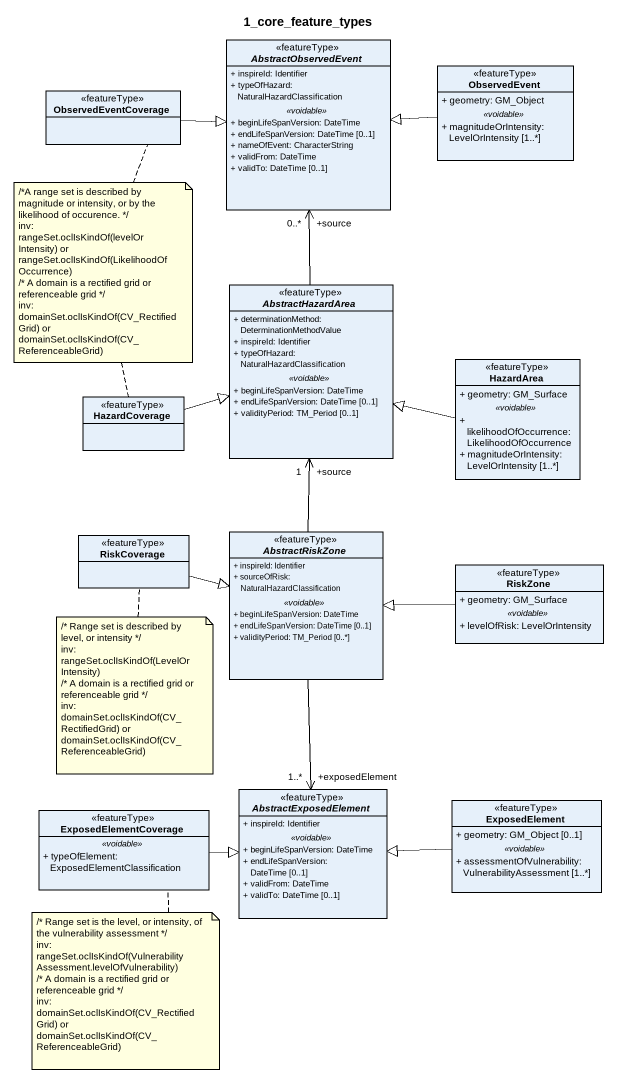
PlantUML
@startuml
title 1_core_feature_types
hide circle
hide empty members
skinparam classAttributeIconSize 0
abstract class AbstractObservedEvent <<featureType>> {
  + inspireId: Identifier
  + typeOfHazard: NaturalHazardClassification
  .. <<voidable>> ..
  + beginLifeSpanVersion: DateTime
  + endLifeSpanVersion: DateTime [0..1]
  + nameOfEvent: CharacterString
  + validFrom: DateTime
  + validTo: DateTime [0..1]
}
class ObservedEventCoverage <<featureType>>
class ObservedEvent <<featureType>> {
  + geometry: GM_Object
  .. <<voidable>> ..
  + magnitudeOrIntensity: LevelOrIntensity [1..*]
}
abstract class AbstractHazardArea <<featureType>> {
  + determinationMethod: DeterminationMethodValue
  + inspireId: Identifier
  + typeOfHazard: NaturalHazardClassification
  .. <<voidable>> ..
  + beginLifeSpanVersion: DateTime
  + endLifeSpanVersion: DateTime [0..1]
  + validityPeriod: TM_Period [0..1]
}
class HazardArea <<featureType>> {
  + geometry: GM_Surface
  .. <<voidable>> ..
  + likelihoodOfOccurrence: LikelihoodOfOccurrence
  + magnitudeOrIntensity: LevelOrIntensity [1..*]
}
class HazardCoverage <<featureType>>
class RiskCoverage <<featureType>>
abstract class AbstractRiskZone <<featureType>> {
  + inspireId: Identifier
  + sourceOfRisk: NaturalHazardClassification
  .. <<voidable>> ..
  + beginLifeSpanVersion: DateTime
  + endLifeSpanVersion: DateTime [0..1]
  + validityPeriod: TM_Period [0..*]
}
class RiskZone <<featureType>> {
  + geometry: GM_Surface
  .. <<voidable>> ..
  + levelOfRisk: LevelOrIntensity
}
class ExposedElementCoverage <<featureType>> {
  .. <<voidable>> ..
  + typeOfElement: ExposedElementClassification
}
abstract class AbstractExposedElement <<featureType>> {
  + inspireId: Identifier
  .. <<voidable>> ..
  + beginLifeSpanVersion: DateTime
  + endLifeSpanVersion: DateTime [0..1]
  + validFrom: DateTime
  + validTo: DateTime [0..1]
}
class ExposedElement <<featureType>> {
  + geometry: GM_Object [0..1]
  .. <<voidable>> ..
  + assessmentOfVulnerability: VulnerabilityAssessment [1..*]
}
ObservedEventCoverage -right-|> AbstractObservedEvent
ObservedEvent -left-|> AbstractObservedEvent
AbstractHazardArea -up-> "+source\n0..*" AbstractObservedEvent
AbstractHazardArea "+source\n1" <-- AbstractRiskZone
HazardArea -left-|> AbstractHazardArea
HazardCoverage -right-|> AbstractHazardArea
RiskCoverage -right-|> AbstractRiskZone
AbstractRiskZone --> "+exposedElement\n1..*" AbstractExposedElement
RiskZone -left-|> AbstractRiskZone
ExposedElementCoverage -right-|> AbstractExposedElement
ExposedElement -left-|> AbstractExposedElement
note as N1
  /*A range set is described by magnitude or intensity, or by the likelihood of occurence. */
  inv: rangeSet.oclIsKindOf(levelOrIntensity) or rangeSet.oclIsKindOf(LikelihoodOfOccurrence)
  /* A domain is a rectified grid or referenceable grid */
  inv: domainSet.oclIsKindOf(CV_RectifiedGrid) or domainSet.oclIsKindOf(CV_ReferenceableGrid)
end note
N1 .. HazardCoverage
N1 .. ObservedEventCoverage
note bottom of RiskCoverage
  /* Range set is described by level, or intensity */
  inv: rangeSet.oclIsKindOf(LevelOrIntensity)
  /* A domain is a rectified grid or referenceable grid */
  inv: domainSet.oclIsKindOf(CV_RectifiedGrid) or domainSet.oclIsKindOf(CV_ReferenceableGrid)
end note
note bottom of ExposedElementCoverage
  /* Range set is the level, or intensity, of the vulnerability assessment */
  inv: rangeSet.oclIsKindOf(VulnerabilityAssessment.levelOfVulnerability)
  /* A domain is a rectified grid or referenceable grid */
  inv: domainSet.oclIsKindOf(CV_RectifiedGrid) or domainSet.oclIsKindOf(CV_ReferenceableGrid)
end note
@enduml
